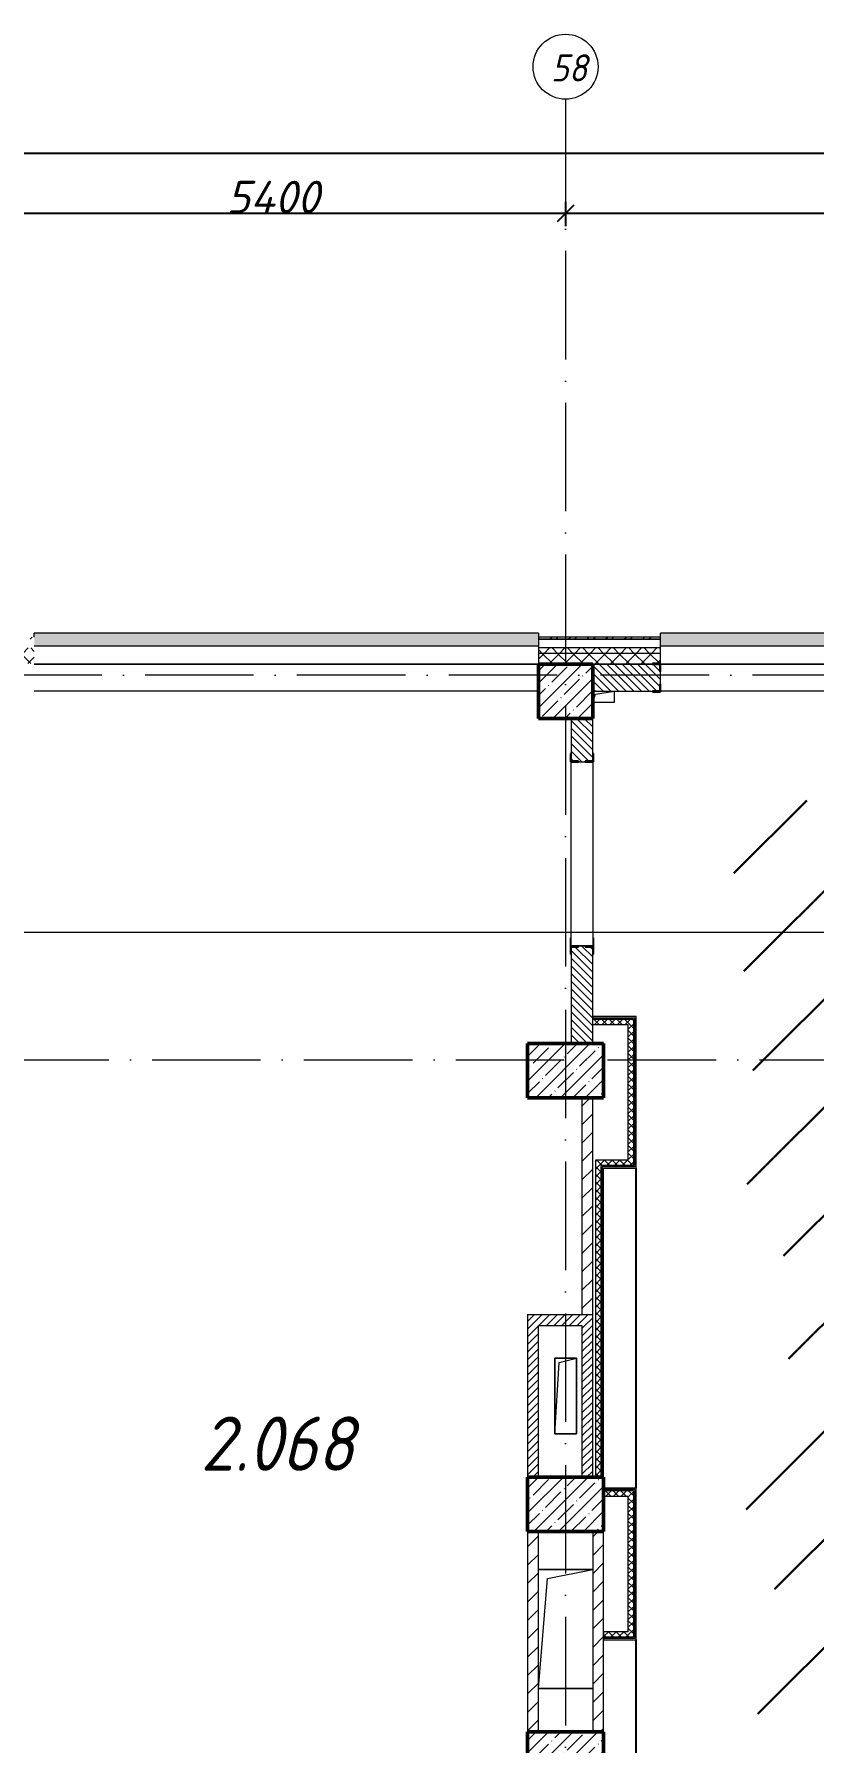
# Model space of a CAD drawing. Header units: millimetres. Extents: x -537608 to 253996, y -217170 to 186033.
# Drawn here: x -106398 to -99209, y 30355 to 46116 of the extents above; entities that cross this region are included whole.
import ezdxf

# ---------------------------------------------------------------- set-up
doc = ezdxf.new("R2010")
doc.units = ezdxf.units.MM
doc.linetypes.add('50_200_ШТРИХ_1Т_ш5_п1_п1_', pattern=[1400, 1000, -200, 0, -200])
for name, color, linetype, lineweight in [('2) окраска коммуникации', 152, 'Continuous', 30), ('A-____-____-DIMS', 7, 'Continuous', 9), ('A-FLOR-____-OTLN', 7, 'Continuous', 9), ('A-GENM-____-MCUT', 7, 'Continuous', 25), ('A-GENM-____-OTLN', 7, 'Continuous', 9), ('A-GENM-____-OTLN-1', 7, 'Continuous', 25), ('A-GLAZ-____-OTLN', 7, 'Continuous', 9), ('A-WALL-____-MCUT', 7, 'Continuous', 13), ('A-WALL-____-MCUT-1', 7, 'Continuous', 9), ('A-WALL-____-OTLN', 7, 'Continuous', 9), ('A-WALL-____-PATT-1', 7, 'Continuous', 9), ('A-WALL-FNSH-MCUT-1', 7, 'Continuous', 9), ('I-WALL-____-OTLN', 7, 'Continuous', 9), ('S-COLS-____-MCUT', 7, 'Continuous', 50), ('S-COLS-____-OTLN', 7, 'Continuous', 9), ('S-GRID-____-IDEN', 7, 'Continuous', 9), ('S-GRID-____-OTLN-1', 7, '50_200_ШТРИХ_1Т_ш5_п1_п1_', 9), ('Марки помещений', 7, 'Continuous', 9)]:
    doc.layers.add(name, color=color, linetype=linetype, lineweight=lineweight)
for name, color, linetype, lineweight, true_color in [('A-GLAZ-____-OTLN-1', 7, 'Continuous', 9, 0xc0c0c0), ('A-WALL-____-PATT-3', 9, 'Continuous', 9, 0x808080), ('G-____-____-SYMB-1', 9, 'Continuous', 9, 0x808080)]:
    doc.layers.add(name, color=color, linetype=linetype, lineweight=lineweight, true_color=true_color)
doc.styles.add('ISOCPEUR_I', font='isocpeui.ttf', dxfattribs={"height": 300})
doc.styles.add('ISOCPEUR_I_2', font='isocpeui.ttf', dxfattribs={"width": 0.9, "height": 140})
doc.styles.add('ISOCPEUR_I_9', font='isocpeui.ttf', dxfattribs={"width": 0.9, "height": 250})
doc.dimstyles.new('ISO-2_5_0_9К_БОЛЬШОЙ_ОСИ', dxfattribs={"dimscale": 304.8, "dimtxt": 248.995294, "dimasz": 0.492126, "dimexe": 0.393701, "dimexo": 0, "dimgap": 0, "dimtad": 1, "dimdec": 0, "dimzin": 0, "dimdsep": 46, "dimtxsty": 'ISOCPEUR_I', "dimblk1": 'OBLIQUE', "dimblk2": 'OBLIQUE', "dimsah": 1, "dimcen": 0.09, "dimdle": 0.393701, "dimazin": 0, "dimtfac": 1, "dimtdec": 4, "dimtix": 1, "dimtmove": 0, "dimatfit": 3, "dimfxl": 1, "dimtvp": 1, "dimtolj": 1, "dimtzin": 0, "dimarcsym": 2})
doc.dimstyles.new('ISO-2_5_0_9К_БОЛЬШОЙ_ОСИ_2', dxfattribs={"dimscale": 304.8, "dimtxt": 248.995294, "dimasz": 0.492126, "dimexe": 0.393701, "dimexo": 0, "dimgap": 0, "dimtad": 1, "dimdec": 0, "dimzin": 0, "dimdsep": 46, "dimtxsty": 'ISOCPEUR_I_9', "dimblk1": 'OBLIQUE', "dimblk2": 'OBLIQUE', "dimsah": 1, "dimcen": 0.09, "dimdle": 0.393701, "dimazin": 0, "dimtfac": 1, "dimtdec": 4, "dimtix": 1, "dimtmove": 2, "dimatfit": 3, "dimfxl": 1, "dimtvp": 1, "dimtolj": 1, "dimtzin": 0, "dimarcsym": 2})
pattern_1 = [(45, (-184647.67, -45376.49), (-70.71068, 70.71068), []), (135, (-184647.67, -45376.49), (-70.71068, -70.71068), [])]
pattern_2 = [(45, (-184647.673, -45376.493), (-35.35534, 35.35534), [])]
pattern_3 = [(135, (-184647.673, -45376.493), (-35.35534, -35.35534), [])]
pattern_4 = [(45, (-184647.67, -45376.49), (-84.85281, 84.85281), [])]
pattern_5 = [(45, (-184647.673, -45376.493), (-35.35534, 35.35534), []), (135, (-184647.673, -45376.493), (-35.35534, -35.35534), [])]

# ---------------------------------------------------------------- blocks, each defined once
blk = doc.blocks.new('Фахверк_СКБ_Уголок - 200_3960-28268576-АР1_План отверстий 2 этажа в осях 1-64_Ю-ЯЯ')
at = {"layer": 'A-GENM-____-MCUT'}
for p, q in [((200, 156), (125, 156)), ((125, 156), (125, 81)), ((125, 81), (131, 81)), ((131, 19), (125, 19)), ((125, 19), (125, -56)), ((131, 81), (131, 150)), ((131, 150), (200, 150)), ((131, -50), (131, 19)), ((200, 150), (200, 156)), ((125, -56), (200, -56)), ((200, -50), (131, -50)), ((200, -56), (200, -50))]:
    blk.add_line(p, q, dxfattribs=at)
blk = doc.blocks.new('BSC_Колонна _Прямоугольная - 500х500-V40-АР1_План отверстий 2 этажа в осях 1-64_Ю-ЯЯ')
at = {"layer": 'S-COLS-____-OTLN'}
h = blk.add_hatch(dxfattribs=at)
h.set_pattern_fill('FP_50', color=256, style=0, pattern_type=2)
h.set_pattern_definition([(45, (-83150, -85431.04), (-114.04925, 114.04925), []), (45, (-83035.95, -85431.04), (-114.04925, 114.04925), [201.613, -40.323, 3.353, -36.97])])
h.paths.add_polyline_path([(-250, -250), (250, -250), (250, 250), (-250, 250)], flags=0)
at = {"layer": 'S-COLS-____-MCUT'}
for p, q in [((250, 250), (-250, 250)), ((-250, 250), (-250, -250)), ((250, -250), (250, 250)), ((-250, -250), (250, -250))]:
    blk.add_line(p, q, dxfattribs=at)
blk = doc.blocks.new('BSC_Колонна _Прямоугольная - 500х700-V136-АР1_План отверстий 2 этажа в осях 1-64_Ю-ЯЯ')
at = {"layer": 'S-COLS-____-OTLN'}
h = blk.add_hatch(dxfattribs=at)
h.set_pattern_fill('FP_149', color=256, style=0, pattern_type=2)
h.set_pattern_definition([(315, (-75581.04, 83150), (114.04925, 114.04925), []), (315, (-75581.04, 83035.95), (114.04925, 114.04925), [201.613, -40.323, 3.353, -36.97])])
h.paths.add_polyline_path([(-250, 350), (-250, -350), (250, -350), (250, 350)], flags=0)
at = {"layer": 'S-COLS-____-MCUT'}
for p, q in [((250, 350), (-250, 350)), ((-250, 350), (-250, -350)), ((250, -350), (250, 350)), ((-250, -350), (250, -350))]:
    blk.add_line(p, q, dxfattribs=at)
blk = doc.blocks.new('BSC_Колонна _Прямоугольная - 500х700-V139-АР1_План отверстий 2 этажа в осях 1-64_Ю-ЯЯ')
at = {"layer": 'S-COLS-____-OTLN'}
h = blk.add_hatch(dxfattribs=at)
h.set_pattern_fill('FP_152', color=256, style=0, pattern_type=2)
h.set_pattern_definition([(315, (-77931.04, 83150), (114.04925, 114.04925), []), (315, (-77931.04, 83035.95), (114.04925, 114.04925), [201.613, -40.323, 3.353, -36.97])])
h.paths.add_polyline_path([(-250, 350), (-250, -350), (250, -350), (250, 350)], flags=0)
at = {"layer": 'S-COLS-____-MCUT'}
for p, q in [((250, 350), (-250, 350)), ((-250, 350), (-250, -350)), ((250, -350), (250, 350)), ((-250, -350), (250, -350))]:
    blk.add_line(p, q, dxfattribs=at)
blk = doc.blocks.new('BSC_Колонна _Прямоугольная - 500х700-V142-АР1_План отверстий 2 этажа в осях 1-64_Ю-ЯЯ')
at = {"layer": 'S-COLS-____-OTLN'}
h = blk.add_hatch(dxfattribs=at)
h.set_pattern_fill('FP_155', color=256, style=0, pattern_type=2)
h.set_pattern_definition([(315, (-81931.04, 83150), (114.04925, 114.04925), []), (315, (-81931.04, 83035.95), (114.04925, 114.04925), [201.613, -40.323, 3.353, -36.97])])
h.paths.add_polyline_path([(-250, 350), (-250, -350), (250, -350), (250, 350)], flags=0)
at = {"layer": 'S-COLS-____-MCUT'}
for p, q in [((250, 350), (-250, 350)), ((-250, 350), (-250, -350)), ((250, -350), (250, 350)), ((-250, -350), (250, -350))]:
    blk.add_line(p, q, dxfattribs=at)
blk = doc.blocks.new('Фахверк_СКБ_Уголок - 250_2700-27497298-АР1_План отверстий 2 этажа в осях 1-64_Ю-ЯЯ')
at = {"layer": 'A-GENM-____-MCUT'}
for p, q in [((200, 181), (125, 181)), ((125, 181), (125, 106)), ((131, 106), (131, 175)), ((131, 175), (200, 175)), ((200, 175), (200, 181)), ((125, 106), (131, 106)), ((131, -6), (125, -6)), ((125, -6), (125, -81)), ((125, -81), (200, -81)), ((131, -75), (131, -6)), ((200, -75), (131, -75)), ((200, -81), (200, -75))]:
    blk.add_line(p, q, dxfattribs=at)
blk = doc.blocks.new('154_Стойка_СКБ_Уголок - СМ-2480_200-28346303-АР1_План отверстий 2 этажа в осях 1-64_Ю-ЯЯ')
at = {"layer": 'A-GENM-____-MCUT'}
for p, q in [((125, 156), (125, 81)), ((200, 156), (125, 156)), ((125, 81), (131, 81)), ((131, 19), (125, 19)), ((125, 19), (125, -56)), ((131, 81), (131, 150)), ((131, 150), (200, 150)), ((131, -50), (131, 19)), ((200, 150), (200, 156)), ((125, -56), (200, -56)), ((200, -50), (131, -50)), ((200, -56), (200, -50))]:
    blk.add_line(p, q, dxfattribs=at)
blk = doc.blocks.new('Стойка_Влож_Полоса боковая - Полоса-V150-АР1_План отверстий 2 этажа в осях 1-64_Ю-ЯЯ')
at = {"layer": 'A-GENM-____-OTLN'}
for p, q in [((-5, 60), (0, 60)), ((-5, -60), (-5, 60)), ((0, 31), (0, -31)), ((0, -60), (-5, -60))]:
    blk.add_line(p, q, dxfattribs=at)
blk = doc.blocks.new('Стойка_Влож_Уголок_Опорный - Уголок-28213941-АР1_План отверстий 2 этажа в осях 1-64_Ю-ЯЯ')
at = {"layer": 'A-GENM-____-OTLN'}
for p, q in [((-212, -6), (-212, 0)), ((0, 0), (0, -6)), ((-212, -75), (-212, -6)), ((-212, -6), (-206, -6)), ((-212, -75), (-206, -75)), ((-6, -6), (0, -6)), ((-6, -75), (0, -75)), ((0, -6), (0, -75))]:
    blk.add_line(p, q, dxfattribs=at)
blk = doc.blocks.new('AR_Отверстие прямоугольное _в плите_ - AR_Отверстие прямоугольное _в плите_-30459388-АР1_План отверстий 2 этажа в осях 1-64_Ю-ЯЯ')
at = {"layer": 'A-GENM-____-OTLN'}
for p, q in [((100, 350), (-100, 350)), ((-100, 350), (-100, -350)), ((-60, 310), (100, 350)), ((100, -350), (100, 350)), ((-100, -350), (-60, 310)), ((-100, -350), (100, -350))]:
    blk.add_line(p, q, dxfattribs=at)
blk = doc.blocks.new('AR_Отверстие прямоугольное _в плите_ - AR_Отверстие прямоугольное _в плите_-V164-АР1_План отверстий 2 этажа в осях 1-64_Ю-ЯЯ')
at = {"layer": 'A-GENM-____-OTLN'}
for p, q in [((-100, -50), (-75, 25)), ((-75, 25), (100, 50)), ((100, -50), (100, 50)), ((-100, -50), (100, -50))]:
    blk.add_line(p, q, dxfattribs=at)
blk = doc.blocks.new('AR_Отверстие прямоугольное _в плите_ - AR_Отверстие прямоугольное _в плите_-30552711-АР1_План отверстий 2 этажа в осях 1-64_Ю-ЯЯ')
at = {"layer": 'A-GENM-____-OTLN'}
for p, q in [((250, 550), (-250, 550)), ((-167, 467), (250, 550)), ((-250, -550), (-167, 467)), ((-250, -550), (250, -550))]:
    blk.add_line(p, q, dxfattribs=at)
blk = doc.blocks.new('Отлив_СКБ - Отлив витража_120_НВФ-31885286-АР1_План отверстий 2 этажа в осях 1-64_Ю-ЯЯ')
at = {"layer": 'A-GLAZ-____-OTLN-1'}
for points in [[(4650, 2), (4650, 120), (0, 120), (0, 2), (3040, 2)], [(4650, 0), (4650, 2), (0, 2), (0, 0), (3040, 0)]]:
    blk.add_hatch(color=256, dxfattribs=at).paths.add_polyline_path(points, flags=0)
at = {"layer": 'A-GLAZ-____-OTLN'}
for p, q in [((0, 83), (0, 120)), ((4650, 120), (0, 120)), ((0, 2), (4650, 2)), ((4650, 120), (4650, 83)), ((4650, 0), (0, 0))]:
    blk.add_line(p, q, dxfattribs=at)
blk = doc.blocks.new('Отлив_СКБ - Отлив витража_120_НВФ-31885689-АР1_План отверстий 2 этажа в осях 1-64_Ю-ЯЯ')
at = {"layer": 'A-GLAZ-____-OTLN-1'}
for points in [[(1800, 2), (1800, 120), (0, 120), (0, 2), (737, 2)], [(1800, 0), (1800, 2), (0, 2), (0, 0), (737, 0)]]:
    blk.add_hatch(color=256, dxfattribs=at).paths.add_polyline_path(points, flags=0)
at = {"layer": 'A-GLAZ-____-OTLN'}
for p, q in [((0, 83), (0, 120)), ((1800, 120), (0, 120)), ((0, 2), (1800, 2)), ((1800, 120), (1800, 83)), ((1800, 0), (0, 0))]:
    blk.add_line(p, q, dxfattribs=at)
blk = doc.blocks.new('Ось сетки - Круг_Ø6_00__ISO-2_5_0_9K_-25732049-АР1_План отверстий 2 этажа в осях 1-64_Ю-ЯЯ')
at = {"layer": 'S-GRID-____-IDEN'}
blk.add_circle((0, 0), 3, dxfattribs=at)
blk = doc.blocks.new('_Oblique')
at = {"color": 0, "linetype": 'ByBlock', "lineweight": -2}
blk.add_line((-0.5, -0.5), (0.5, 0.5), dxfattribs=at)
blk = doc.blocks.new('*D2193')
at = {"layer": 'A-____-____-DIMS', "color": 0, "lineweight": -2, "transparency": 16777216}
for p, q in [((-107018, 44464), (-101378, 44464)), ((-106898, 44570), (-106898, 44344)), ((-101498, 44570), (-101498, 44344))]:
    blk.add_line(p, q, dxfattribs=at)
at = {"layer": 'Defpoints', "color": 0, "transparency": 16777216}
for p in [(-106898, 44570), (-101498, 44570), (-101498, 44464)]:
    blk.add_point(p, dxfattribs=at)
at = {"layer": 'A-____-____-DIMS', "color": 0, "lineweight": -2, "transparency": 16777216, "xscale": 150, "yscale": 150, "zscale": 150, "rotation": 180}
blk.add_blockref('_Oblique', (-106898, 44464), dxfattribs=at)
at = {"layer": 'A-____-____-DIMS', "color": 0, "lineweight": -2, "transparency": 16777216, "xscale": 150, "yscale": 150, "zscale": 150}
blk.add_blockref('_Oblique', (-101498, 44464), dxfattribs=at)
at = {"layer": 'A-____-____-DIMS', "color": 0, "transparency": 16777216, "insert": (-104198, 44614), "char_height": 300, "width": 781.46, "attachment_point": 5, "style": 'ISOCPEUR_I'}
blk.add_mtext('\\A1;5400', dxfattribs=at)
blk = doc.blocks.new('*D2194')
at = {"layer": 'A-____-____-DIMS', "color": 0, "lineweight": -2, "transparency": 16777216}
for p, q in [((-101618, 44464), (-95428, 44464)), ((-101498, 44570), (-101498, 44344)), ((-95548, 44570), (-95548, 44344))]:
    blk.add_line(p, q, dxfattribs=at)
at = {"layer": 'Defpoints', "color": 0, "transparency": 16777216}
for p in [(-101498, 44570), (-95548, 44570), (-95548, 44464)]:
    blk.add_point(p, dxfattribs=at)
at = {"layer": 'A-____-____-DIMS', "color": 0, "lineweight": -2, "transparency": 16777216, "xscale": 150, "yscale": 150, "zscale": 150, "rotation": 180}
blk.add_blockref('_Oblique', (-101498, 44464), dxfattribs=at)
at = {"layer": 'A-____-____-DIMS', "color": 0, "lineweight": -2, "transparency": 16777216, "xscale": 150, "yscale": 150, "zscale": 150}
blk.add_blockref('_Oblique', (-95548, 44464), dxfattribs=at)
at = {"layer": 'A-____-____-DIMS', "color": 0, "transparency": 16777216, "insert": (-98523, 44614), "char_height": 300, "width": 758.48, "attachment_point": 5, "style": 'ISOCPEUR_I'}
blk.add_mtext('\\A1;5950', dxfattribs=at)
blk = doc.blocks.new('*D2198')
at = {"layer": 'A-____-____-DIMS', "color": 0, "lineweight": -2, "transparency": 16777216}
for p, q in [((-186998, 45122), (-186998, 44896)), ((-83498, 45122), (-83498, 44896)), ((-187118, 45016), (-135764, 45016)), ((-83378, 45016), (-134885, 45016))]:
    blk.add_line(p, q, dxfattribs=at)
at = {"layer": 'Defpoints', "color": 0, "transparency": 16777216}
for p in [(-186998, 45122), (-83498, 45122), (-83498, 45016)]:
    blk.add_point(p, dxfattribs=at)
at = {"layer": 'A-____-____-DIMS', "color": 0, "lineweight": -2, "transparency": 16777216, "xscale": 150, "yscale": 150, "zscale": 150, "rotation": 180}
blk.add_blockref('_Oblique', (-186998, 45016), dxfattribs=at)
at = {"layer": 'A-____-____-DIMS', "color": 0, "lineweight": -2, "transparency": 16777216, "xscale": 150, "yscale": 150, "zscale": 150}
blk.add_blockref('_Oblique', (-83498, 45016), dxfattribs=at)
at = {"layer": 'A-____-____-DIMS', "color": 0, "transparency": 16777216, "insert": (-135865, 45343), "char_height": 250, "width": 1080.26, "attachment_point": 1, "line_spacing_factor": 1.149209, "style": 'ISOCPEUR_I_9'}
blk.add_mtext('\\A1;103500', dxfattribs=at)

msp = doc.modelspace()

# ---------------------------------------------------------------- hatches: boundary and pattern name
at = {"layer": '2) окраска коммуникации'}
h = msp.add_hatch(dxfattribs=at)
h.set_pattern_fill('ANSI31', color=5, scale=222)
h.set_pattern_definition([(45, (-124537.44, -12133.2), (-498.404, 498.404), [])])
edge = h.paths.add_edge_path()
edge.add_spline(control_points=[(-109796.4477, 19603.2363), (-109405.6613, 19107.1486), (-108761.3909, 19603.2363), (-107937.5714, 19096.5941), (-107124.3121, 19719.3418), (-105973.0766, 19297.1394), (-105025.7387, 19476.528), (-104061.0659, 19152.9749), (-103149.2498, 19549.1626), (-100993.5717, 19264.9514), (-99394.5926, 19502.6644), (-98286.8285, 19807.5485), (-97136.7694, 19486.1402), (-96003.6246, 19418.533), (-94971.956, 19181.9077), (-94413.8399, 18252.3087), (-94413.8399, 16807.5485), (-94176.2923, 15728.4895), (-94632.9321, 15491.8643), (-93821.1271, 14274.9347), (-94835.883, 13666.4699), (-94345.6117, 12004.82), (-94734.6023, 11294.9437), (-94311.7863, 10707.5485), (-93009.516, 10263.9339), (-92992.6033, 11142.8275), (-92096.6725, 11548.4707), (-92096.6725, 13238.6514), (-92738.9143, 13576.6874), (-92096.6725, 14269.6612), (-92738.9143, 15114.752), (-92096.6725, 15807.7258), (-92823.4779, 16807.5485), (-92096.6725, 17548.6119), (-93309.5707, 18024.6169), (-93309.5707, 17700.7281), (-94024.2719, 17903.5497), (-94024.2719, 18507.5485), (-94091.9227, 19323.3009), (-94091.9227, 19807.5485), (-93686.3314, 21039.9453), (-93855.4569, 21834.3299), (-94362.8348, 22189.2677), (-95022.4271, 22375.1875), (-96003.3592, 22375.1875), (-96832.0769, 22358.2857), (-97660.7947, 22578.0091), (-98032.8726, 23304.7872), (-97863.7456, 24538.6186), (-97204.1548, 25557.5485), (-95461.5629, 25829.2748), (-94954.1834, 26944.7936), (-94700.4944, 27874.3926), (-94328.4181, 28195.5275), (-94497.5436, 29158.9302), (-93702.6512, 29192.7338), (-92890.8446, 29378.6536), (-92958.4954, 30663.1904), (-93499.3899, 31262.2493), (-92349.3324, 32935.5282), (-93397.9153, 33611.6002), (-92349.3324, 34575.0036), (-93093.4882, 35521.5044), (-92096.6725, 37059.5682), (-92096.6725, 37059.5682), (-92364.3144, 38251.0368), (-93057.7305, 39417.2617), (-94224.7007, 38774.9933), (-95205.6328, 39282.0473), (-96372.603, 38690.4843), (-98030.0385, 39518.6725), (-99044.796, 39214.4401), (-100296.3282, 38470.7602), (-99517.6765, 36837.5485), (-100160.3545, 35574.8853), (-98908.8223, 34374.8575), (-100278.7435, 32716.5485), (-99077.9478, 31281.8273), (-100177.604, 30365.5485), (-99095.1973, 28759.0309), (-100111.1343, 27453.1256), (-99755.9707, 26540.4284), (-99942.0089, 25965.7665), (-100770.7266, 25678.4359), (-102174.4731, 26202.3924), (-102732.5892, 25661.5341), (-103831.9102, 26286.9014), (-104203.9865, 25644.6323), (-105151.0932, 26337.6068), (-106346.6725, 24924.7495), (-104916.4898, 23238.2601), (-105406.955, 22181.3397), (-104798.1024, 21750.5485), (-105609.9075, 21237.5485), (-105609.9075, 20348.0516), (-106709.2269, 20263.5426), (-107030.5667, 20669.1858), (-107740.8955, 20297.3462), (-108248.275, 20990.3207), (-108958.6038, 20500.1678), (-109702.7596, 20314.248), (-109796.4477, 19603.2363)], knot_values=[0, 0, 0, 0, 1, 2, 3, 4, 5, 6, 7, 8, 9, 10, 11, 12, 13, 14, 15, 16, 17, 18, 19, 20, 21, 22, 23, 24, 25, 26, 27, 28, 29, 30, 31, 32, 33, 34, 35, 36, 37, 38, 39, 40, 41, 42, 43, 44, 45, 46, 47, 48, 49, 50, 51, 52, 53, 54, 55, 56, 57, 58, 59, 60, 61, 62, 63, 64, 65, 66, 67, 68, 69, 70, 71, 72, 73, 74, 75, 76, 77, 78, 79, 80, 81, 82, 83, 84, 85, 86, 87, 88, 89, 90, 91, 92, 93, 94, 95, 96, 97, 98, 99, 99, 99, 99], degree=3, periodic=0)
edge = h.paths.add_edge_path(flags=16)
edge.add_arc((-101992.4495, 21054.5161), 1274.5672, 125.00000005, 234.99999995, ccw=False)
edge.add_arc((-102056.9899, 23050.4715), 1162.0444, 125.00000005, 234.99999995, ccw=False)
edge.add_arc((-101314.1845, 23739.4222), 1433.6455, 59.43173918, 169.43173908, ccw=False)
edge.add_arc((-101696.08, 23285.0083), 2021.4887, -53.3391216, 56.66087831, ccw=False)
edge.add_arc((-101432.1512, 21092.0497), 1102.6336, -78.79029658, 31.20970332, ccw=False)
edge.add_arc((-101970.655, 20537.6075), 919.0678, 215.00000005, 324.99999995, ccw=False)
edge = h.paths.add_edge_path(flags=16)
edge.add_arc((-96550.6013, 29272.3181), 1174.7616, 125.00000005, 234.99999995, ccw=False)
edge.add_arc((-95978.8453, 32013.487), 2171.5877, 125.00000005, 234.99999995, ccw=False)
edge.add_arc((-96310.0507, 35098.1976), 1594.1487, 125.00000005, 234.99999995, ccw=False)
edge.add_arc((-96112.4881, 36410.2191), 1111.9458, 70.31799188, 180.31799178, ccw=False)
edge.add_arc((-95890.6898, 36311.381), 1155.9508, -27.59113456, 82.40886534, ccw=False)
edge.add_arc((-95767.891, 34488.2427), 1572.0517, -54.99999995, 54.99999995, ccw=False)
edge.add_arc((-95921.7966, 31692.944), 1840.3779, -54.99999995, 54.99999995, ccw=False)
edge.add_arc((-95987.1671, 29572.8705), 1277.4016, -81.34673665, 28.65326325, ccw=False)
edge.add_arc((-96509.6966, 28810.4622), 872.5123, 215.00000005, 324.99999995, ccw=False)
at = {"layer": 'A-WALL-____-PATT-1'}
h = msp.add_hatch(dxfattribs=at)
h.set_pattern_fill('FP_3', color=256, style=0, pattern_type=2)
h.set_pattern_definition([(45, (-184647.67, -45376.49), (-85.53659, 85.53659), []), (45, (-184590.65, -45376.49), (-85.53659, 85.53659), [])])
h.paths.add_polyline_path([(-98055.3209, 40534.5485), (-97697.6725, 40534.5485), (-97697.6725, 40554.5485), (-98822.6725, 40554.5485), (-98822.6725, 40534.5485)], flags=0)
h.paths.add_polyline_path([(-95637.6725, 40534.5485), (-95637.6725, 40554.5485), (-95897.6725, 40554.5485), (-95897.6725, 40534.5485)], flags=0)
h.paths.add_polyline_path([(-100622.6725, 40534.5485), (-100622.6725, 40554.5485), (-101747.6725, 40554.5485), (-101747.6725, 40534.5485), (-100706.5719, 40534.5485)], flags=0)
h.paths.add_polyline_path([(-106397.6725, 40534.5485), (-106397.6725, 40554.5485), (-107597.6725, 40554.5485), (-107597.6725, 40534.5485), (-106892.8243, 40534.5485)], flags=0)
h.paths.add_polyline_path([(-109912.6725, 40534.5485), (-109397.6725, 40534.5485), (-109397.6725, 40554.5485), (-109912.6725, 40554.5485)], flags=0)
h = msp.add_hatch(dxfattribs=at)
h.set_pattern_fill('FP_1', color=256, style=0, pattern_type=2)
h.set_pattern_definition(pattern_1)
h.paths.add_polyline_path([(-83297.6725, 40404.5485), (-83247.6725, 40404.5485), (-83247.6725, 40454.5485), (-90147.6725, 40454.5485), (-90147.6725, 40404.5485), (-85682.8162, 40404.5485)], flags=0)
h.paths.add_polyline_path([(-95404.0699, 40404.5485), (-94697.6725, 40404.5485), (-94697.6725, 40454.5485), (-95897.6725, 40454.5485), (-95897.6725, 40404.5485)], flags=0)
h.paths.add_polyline_path([(-92897.6725, 40404.5485), (-91147.6725, 40404.5485), (-91147.6725, 40454.5485), (-92897.6725, 40454.5485)], flags=0)
h.paths.add_polyline_path([(-97697.6725, 40404.5485), (-97697.6725, 40454.5485), (-98822.6725, 40454.5485), (-98822.6725, 40404.5485), (-98055.3209, 40404.5485)], flags=0)
h.paths.add_polyline_path([(-100622.6725, 40404.5485), (-100622.6725, 40454.5485), (-101747.6725, 40454.5485), (-101747.6725, 40404.5485), (-100706.5719, 40404.5485)], flags=0)
h.paths.add_polyline_path([(-107597.6725, 40404.5485), (-106397.6725, 40404.5485), (-106397.6725, 40454.5485), (-107597.6725, 40454.5485)], flags=0)
h.paths.add_polyline_path([(-109397.6725, 40404.5485), (-109397.6725, 40454.5485), (-112947.6725, 40454.5485), (-112947.6725, 40404.5485), (-110427.8256, 40404.5485)], flags=0)
h.paths.add_polyline_path([(-114747.6725, 40404.5485), (-114747.6725, 40454.5485), (-115947.6725, 40454.5485), (-115947.6725, 40404.5485)], flags=0)
h.paths.add_polyline_path([(-117747.6725, 40404.5485), (-117747.6725, 40454.5485), (-118947.6725, 40454.5485), (-118947.6725, 40404.5485)], flags=0)
h.paths.add_polyline_path([(-120747.6725, 40404.5485), (-120747.6725, 40454.5485), (-121997.6725, 40454.5485), (-121997.6725, 40404.5485), (-121032.8296, 40404.5485)], flags=0)
h.paths.add_polyline_path([(-124567.8309, 40404.5485), (-123797.6725, 40404.5485), (-123797.6725, 40454.5485), (-124997.6725, 40454.5485), (-124997.6725, 40404.5485)], flags=0)
h.paths.add_polyline_path([(-126797.6725, 40404.5485), (-126797.6725, 40454.5485), (-127997.6725, 40454.5485), (-127997.6725, 40404.5485), (-127219.0819, 40404.5485)], flags=0)
h.paths.add_polyline_path([(-129797.6725, 40404.5485), (-129797.6725, 40454.5485), (-130997.6725, 40454.5485), (-130997.6725, 40404.5485)], flags=0)
h.paths.add_polyline_path([(-133405.3343, 40404.5485), (-132797.6725, 40404.5485), (-132797.6725, 40454.5485), (-134447.6725, 40454.5485), (-134447.6725, 40404.5485), (-134289.0846, 40404.5485)], flags=0)
h = msp.add_hatch(dxfattribs=at)
h.set_pattern_fill('FP_1', color=256, style=0, pattern_type=2)
h.set_pattern_definition(pattern_1)
h.paths.add_polyline_path([(-83397.6725, 40304.5485), (-83297.6725, 40304.5485), (-83297.6725, 40404.5485), (-90147.6725, 40404.5485), (-90147.6725, 40304.5485), (-85682.8162, 40304.5485)], flags=0)
h.paths.add_polyline_path([(-91647.6725, 40304.5485), (-91147.6725, 40304.5485), (-91147.6725, 40404.5485), (-92897.6725, 40404.5485), (-92897.6725, 40310.5485), (-92822.6725, 40310.5485), (-92822.6725, 40304.5485), (-92752.8189, 40304.5485)], flags=0)
h.paths.add_polyline_path([(-95404.0699, 40304.5485), (-94772.6725, 40304.5485), (-94772.6725, 40310.5485), (-94697.6725, 40310.5485), (-94697.6725, 40404.5485), (-95897.6725, 40404.5485), (-95897.6725, 40304.5485)], flags=0)
h.paths.add_polyline_path([(-98055.3209, 40304.5485), (-97772.6725, 40304.5485), (-97772.6725, 40310.5485), (-97697.6725, 40310.5485), (-97697.6725, 40404.5485), (-98822.6725, 40404.5485), (-98822.6725, 40310.5485), (-98747.6725, 40310.5485), (-98747.6725, 40304.5485)], flags=0)
h.paths.add_polyline_path([(-100706.5719, 40304.5485), (-100697.6725, 40304.5485), (-100697.6725, 40310.5485), (-100622.6725, 40310.5485), (-100622.6725, 40404.5485), (-101747.6725, 40404.5485), (-101747.6725, 40304.5485), (-101247.6725, 40304.5485)], flags=0)
h.paths.add_polyline_path([(-107147.6725, 40304.5485), (-106472.6725, 40304.5485), (-106472.6725, 40310.5485), (-106397.6725, 40310.5485), (-106397.6725, 40404.5485), (-107597.6725, 40404.5485), (-107597.6725, 40310.5485), (-107522.6725, 40310.5485), (-107522.6725, 40304.5485)], flags=0)
h.paths.add_polyline_path([(-109397.6725, 40304.5485), (-109397.6725, 40404.5485), (-112947.6725, 40404.5485), (-112947.6725, 40310.5485), (-112872.6725, 40310.5485), (-112872.6725, 40304.5485), (-109897.6725, 40304.5485)], flags=0)
h.paths.add_polyline_path([(-115947.6725, 40304.5485), (-114822.6725, 40304.5485), (-114822.6725, 40310.5485), (-114747.6725, 40310.5485), (-114747.6725, 40404.5485), (-115947.6725, 40404.5485)], flags=0)
h.paths.add_polyline_path([(-118872.6725, 40304.5485), (-117822.6725, 40304.5485), (-117822.6725, 40310.5485), (-117747.6725, 40310.5485), (-117747.6725, 40404.5485), (-118947.6725, 40404.5485), (-118947.6725, 40310.5485), (-118872.6725, 40310.5485)], flags=0)
h.paths.add_polyline_path([(-120822.6725, 40304.5485), (-120822.6725, 40310.5485), (-120747.6725, 40310.5485), (-120747.6725, 40404.5485), (-121997.6725, 40404.5485), (-121997.6725, 40310.5485), (-121922.6725, 40310.5485), (-121922.6725, 40304.5485), (-121032.8296, 40304.5485)], flags=0)
h.paths.add_polyline_path([(-123872.6725, 40304.5485), (-123872.6725, 40310.5485), (-123797.6725, 40310.5485), (-123797.6725, 40404.5485), (-124997.6725, 40404.5485), (-124997.6725, 40310.5485), (-124922.6725, 40310.5485), (-124922.6725, 40304.5485), (-124567.8309, 40304.5485)], flags=0)
h.paths.add_polyline_path([(-126872.6725, 40304.5485), (-126872.6725, 40310.5485), (-126797.6725, 40310.5485), (-126797.6725, 40404.5485), (-127997.6725, 40404.5485), (-127997.6725, 40310.5485), (-127922.6725, 40310.5485), (-127922.6725, 40304.5485), (-127219.0819, 40304.5485)], flags=0)
h.paths.add_polyline_path([(-130922.6725, 40304.5485), (-129872.6725, 40304.5485), (-129872.6725, 40310.5485), (-129797.6725, 40310.5485), (-129797.6725, 40404.5485), (-130997.6725, 40404.5485), (-130997.6725, 40310.5485), (-130922.6725, 40310.5485)], flags=0)
h.paths.add_polyline_path([(-132872.6725, 40304.5485), (-132872.6725, 40310.5485), (-132797.6725, 40310.5485), (-132797.6725, 40404.5485), (-134447.6725, 40404.5485), (-134447.6725, 40304.5485), (-133405.3343, 40304.5485)], flags=0)
h = msp.add_hatch(dxfattribs=at)
h.set_pattern_fill('FP_6', color=256, style=0, pattern_type=2)
h.set_pattern_definition(pattern_3)
h.paths.add_polyline_path([(-97772.6725, 40054.5485), (-97703.6725, 40054.5485), (-97703.6725, 40123.5485), (-97697.6725, 40123.5485), (-97697.6725, 40235.5485), (-97703.6725, 40235.5485), (-97703.6725, 40304.5485), (-98816.6725, 40304.5485), (-98816.6725, 40235.5485), (-98822.6725, 40235.5485), (-98822.6725, 40123.5485), (-98816.6725, 40123.5485), (-98816.6725, 40054.5485), (-98055.3209, 40054.5485)], flags=0)
h.paths.add_polyline_path([(-100697.6725, 40054.5485), (-100628.6725, 40054.5485), (-100628.6725, 40123.5485), (-100622.6725, 40123.5485), (-100622.6725, 40235.5485), (-100628.6725, 40235.5485), (-100628.6725, 40304.5485), (-101247.6725, 40304.5485), (-101247.6725, 40054.5485), (-100706.5719, 40054.5485)], flags=0)
h = msp.add_hatch(dxfattribs=at)
h.set_pattern_fill('FP_6', color=256, style=0, pattern_type=2)
h.set_pattern_definition(pattern_3)
h.paths.add_polyline_path([(-101447.6725, 36804.5485), (-101247.6725, 36804.5485), (-101247.6725, 37698.5485), (-101316.6725, 37698.5485), (-101316.6725, 37704.5485), (-101378.6725, 37704.5485), (-101378.6725, 37698.5485), (-101447.6725, 37698.5485), (-101447.6725, 37498.5485)], flags=0)
h.paths.add_polyline_path([(-101378.6725, 39404.5485), (-101316.6725, 39404.5485), (-101316.6725, 39410.5485), (-101247.6725, 39410.5485), (-101247.6725, 39804.5485), (-101447.6725, 39804.5485), (-101447.6725, 39410.5485), (-101378.6725, 39410.5485)], flags=0)
h = msp.add_hatch(dxfattribs=at)
h.set_pattern_fill('FP_4', color=256, style=0, pattern_type=2)
h.set_pattern_definition(pattern_4)
h.paths.add_polyline_path([(-101247.6725, 34304.5485), (-101247.6725, 36304.5485), (-101347.6725, 36304.5485), (-101347.6725, 34304.5485)], flags=0)
h = msp.add_hatch(dxfattribs=at)
h.set_pattern_fill('FP_5', color=256, style=0, pattern_type=2)
h.set_pattern_definition(pattern_2)
h.paths.add_polyline_path([(-101347.6725, 34204.5485), (-101247.6725, 34204.5485), (-101247.6725, 34304.5485), (-101847.6725, 34304.5485), (-101847.6725, 34204.5485), (-101590.3223, 34204.5485)], flags=0)
h = msp.add_hatch(dxfattribs=at)
h.set_pattern_fill('FP_5', color=256, style=0, pattern_type=2)
h.set_pattern_definition(pattern_2)
h.paths.add_polyline_path([(-101747.6725, 32804.5485), (-101747.6725, 34204.5485), (-101847.6725, 34204.5485), (-101847.6725, 32804.5485)], flags=0)
h = msp.add_hatch(dxfattribs=at)
h.set_pattern_fill('FP_5', color=256, style=0, pattern_type=2)
h.set_pattern_definition(pattern_2)
h.paths.add_polyline_path([(-101247.6725, 32804.5485), (-101247.6725, 34204.5485), (-101347.6725, 34204.5485), (-101347.6725, 32804.5485)], flags=0)
h = msp.add_hatch(dxfattribs=at)
h.set_pattern_fill('FP_4', color=256, style=0, pattern_type=2)
h.set_pattern_definition(pattern_4)
h.paths.add_polyline_path([(-101747.6725, 30454.5485), (-101747.6725, 32304.5485), (-101847.6725, 32304.5485), (-101847.6725, 30454.5485)], flags=0)
h = msp.add_hatch(dxfattribs=at)
h.set_pattern_fill('FP_4', color=256, style=0, pattern_type=2)
h.set_pattern_definition(pattern_4)
h.paths.add_polyline_path([(-101147.6725, 30454.5485), (-101147.6725, 32304.5485), (-101247.6725, 32304.5485), (-101247.6725, 30454.5485)], flags=0)
at = {"layer": 'A-WALL-____-PATT-3'}
h = msp.add_hatch(dxfattribs=at)
h.set_pattern_fill('FP_7', color=256, style=0, pattern_type=2)
h.set_pattern_definition(pattern_5)
h.paths.add_polyline_path([(-101247.6725, 36979.5485), (-100922.6725, 36979.5485), (-100922.6725, 37029.5485), (-101247.6725, 37029.5485)], flags=0)
h = msp.add_hatch(dxfattribs=at)
h.set_pattern_fill('FP_7', color=256, style=0, pattern_type=2)
h.set_pattern_definition(pattern_5)
h.paths.add_polyline_path([(-100872.6725, 27029.5485), (-100872.6725, 28329.5485), (-100922.6725, 28329.5485), (-100922.6725, 27029.5485)], flags=0)
h.paths.add_polyline_path([(-100922.6725, 31329.5485), (-100872.6725, 31329.5485), (-100872.6725, 32679.5485), (-100922.6725, 32679.5485), (-100922.6725, 31379.5485)], flags=0)
h.paths.add_polyline_path([(-100872.6725, 35679.5485), (-100872.6725, 37029.5485), (-100922.6725, 37029.5485), (-100922.6725, 35679.5485)], flags=0)
h = msp.add_hatch(dxfattribs=at)
h.set_pattern_fill('FP_7', color=256, style=0, pattern_type=2)
h.set_pattern_definition(pattern_5)
h.paths.add_polyline_path([(-100922.6725, 35679.5485), (-100922.6725, 35729.5485), (-101222.6725, 35729.5485), (-101222.6725, 35679.5485), (-101172.6725, 35679.5485)], flags=0)
h = msp.add_hatch(dxfattribs=at)
h.set_pattern_fill('FP_7', color=256, style=0, pattern_type=2)
h.set_pattern_definition(pattern_5)
h.paths.add_polyline_path([(-101172.6725, 32804.5485), (-101172.6725, 35679.5485), (-101222.6725, 35679.5485), (-101222.6725, 32804.5485)], flags=0)
h = msp.add_hatch(dxfattribs=at)
h.set_pattern_fill('FP_7', color=256, style=0, pattern_type=2)
h.set_pattern_definition(pattern_5)
h.paths.add_polyline_path([(-100922.6725, 32629.5485), (-100922.6725, 32679.5485), (-101147.6725, 32679.5485), (-101147.6725, 32629.5485)], flags=0)
h = msp.add_hatch(dxfattribs=at)
h.set_pattern_fill('FP_7', color=256, style=0, pattern_type=2)
h.set_pattern_definition(pattern_5)
h.paths.add_polyline_path([(-100922.6725, 31329.5485), (-100922.6725, 31379.5485), (-101147.6725, 31379.5485), (-101147.6725, 31329.5485)], flags=0)

# ---------------------------------------------------------------- linework, layer by layer
at = {"layer": 'A-FLOR-____-OTLN'}
for p, q in [((-100848.6725, 32704.5485), (-100848.6725, 35654.5485)), ((-101597.6725, 33904.201), (-101397.6725, 33904.201)), ((-101597.6725, 33204.201), (-101597.6725, 33904.201)), ((-101397.6725, 33904.201), (-101397.6725, 33204.201)), ((-101397.6725, 33204.201), (-101597.6725, 33204.201)), ((-101747.6725, 31954.5485), (-101247.6725, 31954.5485)), ((-100848.6725, 28354.5485), (-100848.6725, 31304.5485)), ((-101247.6725, 30854.5485), (-101747.6725, 30854.5485))]:
    msp.add_line(p, q, dxfattribs=at)
at = {"layer": 'A-WALL-____-MCUT'}
for p, q in [((-101747.6725, 40534.5485), (-101747.6725, 40304.5485)), ((-100622.6725, 40534.5485), (-101747.6725, 40534.5485)), ((-101747.6725, 40534.5485), (-100622.6725, 40534.5485)), ((-100622.6725, 40310.5485), (-100622.6725, 40534.5485)), ((-100622.6725, 40123.5485), (-100622.6725, 40235.5485)), ((-101247.6725, 40054.5485), (-100697.6725, 40054.5485)), ((-101447.6725, 39804.5485), (-101447.6725, 39479.5485)), ((-101247.6725, 39479.5485), (-101247.6725, 39804.5485)), ((-101378.6725, 39404.5485), (-101316.6725, 39404.5485)), ((-101447.6725, 37629.5485), (-101447.6725, 36804.5485)), ((-101247.6725, 36804.5485), (-101247.6725, 37629.5485)), ((-101247.6725, 37029.5485), (-100872.6725, 37029.5485)), ((-101247.6725, 36979.5485), (-100922.6725, 36979.5485)), ((-100922.6725, 36979.5485), (-100922.6725, 35729.5485)), ((-100872.6725, 37029.5485), (-100872.6725, 35679.5485)), ((-101222.6725, 35729.5485), (-101222.6725, 32804.5485)), ((-100922.6725, 35729.5485), (-101222.6725, 35729.5485)), ((-101172.6725, 35679.5485), (-101172.6725, 32804.5485)), ((-100872.6725, 35679.5485), (-101172.6725, 35679.5485)), ((-100872.6725, 32679.5485), (-101147.6725, 32679.5485)), ((-101147.6725, 32629.5485), (-100922.6725, 32629.5485)), ((-100922.6725, 32629.5485), (-100922.6725, 31379.5485)), ((-100872.6725, 32679.5485), (-100872.6725, 31329.5485)), ((-100922.6725, 31379.5485), (-101147.6725, 31379.5485)), ((-101147.6725, 31379.5485), (-101147.6725, 31329.5485)), ((-100872.6725, 31329.5485), (-101147.6725, 31329.5485))]:
    msp.add_line(p, q, dxfattribs=at)
at = {"layer": 'A-WALL-____-MCUT-1'}
for p, q in [((-100622.6725, 40454.5485), (-101747.6725, 40454.5485)), ((-100622.6725, 40404.5485), (-101747.6725, 40404.5485)), ((-101247.6725, 40304.5485), (-100697.6725, 40304.5485)), ((-100697.6725, 40304.5485), (-101247.6725, 40304.5485)), ((-101247.6725, 37042.0485), (-100860.1725, 37042.0485)), ((-100860.1725, 37042.0485), (-100860.1725, 35667.0485)), ((-101160.1725, 35667.0485), (-101160.1725, 32804.5485)), ((-100860.1725, 35667.0485), (-101160.1725, 35667.0485)), ((-100860.1725, 32692.0485), (-101147.6725, 32692.0485)), ((-100860.1725, 32692.0485), (-100860.1725, 31317.0485)), ((-100860.1725, 31317.0485), (-101147.6725, 31317.0485))]:
    msp.add_line(p, q, dxfattribs=at)
at = {"layer": 'A-WALL-____-OTLN'}
for p, q in [((-101747.6725, 40304.5485), (-106397.6725, 40304.5485)), ((-106397.6725, 40304.5485), (-101747.6725, 40304.5485)), ((-98822.6725, 40304.5485), (-100622.6725, 40304.5485)), ((-100622.6725, 40304.5485), (-98822.6725, 40304.5485)), ((-101747.6725, 40054.5485), (-106397.6725, 40054.5485)), ((-98822.6725, 40054.5485), (-100622.6725, 40054.5485))]:
    msp.add_line(p, q, dxfattribs=at)
at = {"layer": 'A-WALL-FNSH-MCUT-1'}
for p, q in [((-100622.6725, 40554.5485), (-101747.6725, 40554.5485)), ((-101747.6725, 40554.5485), (-101747.6725, 40534.5485)), ((-100622.6725, 40534.5485), (-100622.6725, 40554.5485)), ((-100847.6725, 37054.5485), (-101247.6725, 37054.5485)), ((-100847.6725, 35654.5485), (-100847.6725, 37054.5485)), ((-101347.6725, 36304.5485), (-101347.6725, 34304.5485)), ((-101247.6725, 32804.5485), (-101247.6725, 36304.5485)), ((-101147.6725, 32804.5485), (-101147.6725, 35654.5485)), ((-101147.6725, 35654.5485), (-100847.6725, 35654.5485)), ((-101847.6725, 34304.5485), (-101847.6725, 32804.5485)), ((-101847.6725, 34304.5485), (-101247.6725, 34304.5485)), ((-101747.6725, 34204.5485), (-101347.6725, 34204.5485)), ((-101747.6725, 32804.5485), (-101747.6725, 34204.5485)), ((-101347.6725, 34204.5485), (-101347.6725, 32804.5485)), ((-100847.6725, 32704.5485), (-101147.6725, 32704.5485)), ((-100847.6725, 31304.5485), (-100847.6725, 32704.5485)), ((-101847.6725, 32304.5485), (-101847.6725, 30454.5485)), ((-101747.6725, 30454.5485), (-101747.6725, 32304.5485)), ((-101247.6725, 32304.5485), (-101247.6725, 30454.5485)), ((-101147.6725, 30454.5485), (-101147.6725, 32304.5485)), ((-101147.6725, 31329.5485), (-101147.6725, 31304.5485)), ((-101147.6725, 31304.5485), (-100847.6725, 31304.5485))]:
    msp.add_line(p, q, dxfattribs=at)
at = {"layer": 'G-____-____-SYMB-1'}
msp.add_line((-189618.2955, 37832.5591), (-80118.4069, 37832.5591), dxfattribs=at)
at = {"layer": 'I-WALL-____-OTLN'}
for p, q in [((-101447.6725, 37704.5485), (-101447.6725, 39404.5485)), ((-101247.6725, 39404.5485), (-101247.6725, 37704.5485)), ((-100847.6725, 35654.5485), (-100847.6725, 32704.5485)), ((-100847.6725, 31304.5485), (-100847.6725, 28354.5485))]:
    msp.add_line(p, q, dxfattribs=at)
at = {"layer": 'S-GRID-____-OTLN-1'}
for p, q in [((-101497.6725, 45516.3579), (-101497.6725, -5395.4515)), ((-80573.2659, 40204.5485), (-189316.4427, 40204.5485)), ((-189316.4427, 36654.5485), (-80573.2659, 36654.5485))]:
    msp.add_line(p, q, dxfattribs=at)

# ---------------------------------------------------------------- block references
at = {"layer": 'A-GENM-____-OTLN'}
for name, p in [('AR_Отверстие прямоугольное _в плите_ - AR_Отверстие прямоугольное _в плите_-V164-АР1_План отверстий 2 этажа в осях 1-64_Ю-ЯЯ', (-101147.6725, 40004.5485)), ('AR_Отверстие прямоугольное _в плите_ - AR_Отверстие прямоугольное _в плите_-30459388-АР1_План отверстий 2 этажа в осях 1-64_Ю-ЯЯ', (-101497.6725, 33554.201)), ('AR_Отверстие прямоугольное _в плите_ - AR_Отверстие прямоугольное _в плите_-30552711-АР1_План отверстий 2 этажа в осях 1-64_Ю-ЯЯ', (-101497.6725, 31404.5485))]:
    msp.add_blockref(name, p, dxfattribs=at)
for name, p, rotation in [('Стойка_Влож_Уголок_Опорный - Уголок-28213941-АР1_План отверстий 2 этажа в осях 1-64_Ю-ЯЯ', (-101453.6725, 37704.5485), 180), ('Стойка_Влож_Полоса боковая - Полоса-V150-АР1_План отверстий 2 этажа в осях 1-64_Ю-ЯЯ', (-101347.6725, 37704.5485), 269.9999999999999)]:
    msp.add_blockref(name, p, dxfattribs=dict(at, rotation=rotation))
at = {"layer": 'A-GENM-____-OTLN-1'}
for name, p, rotation in [('Фахверк_СКБ_Уголок - 250_2700-27497298-АР1_План отверстий 2 этажа в осях 1-64_Ю-ЯЯ', (-100497.6725, 40229.5485), 180), ('Фахверк_СКБ_Уголок - 200_3960-28268576-АР1_План отверстий 2 этажа в осях 1-64_Ю-ЯЯ', (-101297.6725, 39279.5485), 89.99999999999993), ('154_Стойка_СКБ_Уголок - СМ-2480_200-28346303-АР1_План отверстий 2 этажа в осях 1-64_Ю-ЯЯ', (-101397.6725, 37829.5485), 269.9999999999999)]:
    msp.add_blockref(name, p, dxfattribs=dict(at, rotation=rotation))
at = {"layer": 'A-GLAZ-____-OTLN'}
for name, p in [('Отлив_СКБ - Отлив витража_120_НВФ-31885286-АР1_План отверстий 2 этажа в осях 1-64_Ю-ЯЯ', (-106397.6725, 40471.5485)), ('Отлив_СКБ - Отлив витража_120_НВФ-31885689-АР1_План отверстий 2 этажа в осях 1-64_Ю-ЯЯ', (-100622.6725, 40471.5485))]:
    msp.add_blockref(name, p, dxfattribs=at)
at = {"layer": 'S-COLS-____-OTLN'}
msp.add_blockref('BSC_Колонна _Прямоугольная - 500х500-V40-АР1_План отверстий 2 этажа в осях 1-64_Ю-ЯЯ', (-101497.6725, 40054.5485), dxfattribs=at)
at = {"layer": 'S-COLS-____-OTLN', "rotation": 89.9999999999999}
for name, p in [('BSC_Колонна _Прямоугольная - 500х700-V142-АР1_План отверстий 2 этажа в осях 1-64_Ю-ЯЯ', (-101497.6725, 36554.5485)), ('BSC_Колонна _Прямоугольная - 500х700-V139-АР1_План отверстий 2 этажа в осях 1-64_Ю-ЯЯ', (-101497.6725, 32554.5485)), ('BSC_Колонна _Прямоугольная - 500х700-V136-АР1_План отверстий 2 этажа в осях 1-64_Ю-ЯЯ', (-101497.6725, 30204.5485))]:
    msp.add_blockref(name, p, dxfattribs=at)
at = {"layer": 'S-GRID-____-IDEN', "xscale": 99.99999999999993, "yscale": 99.99999999999993, "zscale": 99.99999999999993, "rotation": 180}
msp.add_blockref('Ось сетки - Круг_Ø6_00__ISO-2_5_0_9K_-25732049-АР1_План отверстий 2 этажа в осях 1-64_Ю-ЯЯ', (-101497.6725, 45816.3579), dxfattribs=at)

# ---------------------------------------------------------------- texts
at = {"layer": 'S-GRID-____-IDEN', "insert": (-101632.0442, 45930.2916), "char_height": 250, "width": 404.0505, "attachment_point": 1, "style": 'ISOCPEUR_I_9'}
msp.add_mtext('58', dxfattribs=at)
at = {"layer": 'Марки помещений', "insert": (-104862.5904, 33364.4217), "char_height": 500, "width": 785.65375, "attachment_point": 1, "style": 'ISOCPEUR_I_2'}
msp.add_mtext('2.068', dxfattribs=at)

# ---------------------------------------------------------------- dimensions: what is measured, and where the dimension line sits
at = {"layer": 'A-____-____-DIMS'}
dim = msp.add_linear_dim(base=(-83497.6725, 45016.1751), p1=(-186997.6725, 45122.2411), p2=(-83497.6725, 45122.2411), dimstyle='ISO-2_5_0_9К_БОЛЬШОЙ_ОСИ_2', override={"dimpost": '<>', "dimfxl": 103500}, dxfattribs=at)
dim.commit()
dim.dimension.update_dxf_attribs({"geometry": '*D2198', "text_midpoint": (-135324.8223, 45176.1224), "dimtype": 160})
for base, p1, p2, override, picture, middle in [((-101497.6725, 44463.9558), (-106897.6725, 44570.0218), (-101497.6725, 44570.0218), {"dimpost": '<>', "dimfxl": 5400}, '*D2193', (-104197.6725, 44613.9558)), ((-95547.6725, 44463.9558), (-101497.6725, 44570.0218), (-95547.6725, 44570.0218), {"dimpost": '<>', "dimfxl": 5950}, '*D2194', (-98522.6725, 44613.9558))]:
    dim = msp.add_linear_dim(base=base, p1=p1, p2=p2, dimstyle='ISO-2_5_0_9К_БОЛЬШОЙ_ОСИ', override=override, dxfattribs=at)
    dim.commit()
    dim.dimension.update_dxf_attribs({"geometry": picture, "text_midpoint": middle})

doc.saveas('drawing.dxf')
